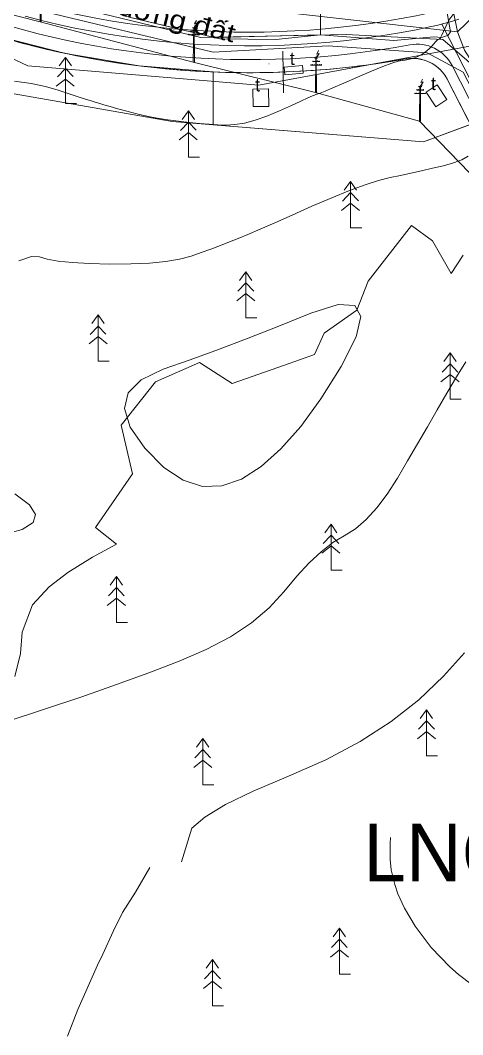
# Model space of a CAD drawing. Header units: metres. Extents: x 533049 to 537618, y 1849954 to 1852676.
# Drawn here: x 535184.8 to 535353.8, y 1850638.8 to 1851026.8 of the extents above; entities that cross this region are included whole.
import ezdxf

# ---------------------------------------------------------------- set-up
doc = ezdxf.new("R2010")
doc.units = ezdxf.units.M
doc.header["$LTSCALE"] = 2
for name, color, linetype, lineweight in [('13', 7, 'Continuous', 13), ('20', 7, 'Continuous', 13), ('48', 7, 'Continuous', 13), ('50', 7, 'Continuous', 13), ('52', 7, 'Continuous', 13), ('54', 7, 'Continuous', 13), ('55', 7, 'Continuous', 13), ('57', 7, 'Continuous', 13), ('60', 7, 'Continuous', 13)]:
    doc.layers.add(name, color=color, linetype=linetype, lineweight=lineweight)

msp = doc.modelspace()

# ---------------------------------------------------------------- linework, layer by layer
at = {"layer": '13'}
for points in [[(535186.61, 1851028.34), (535192.93, 1851026.7), (535199.28, 1851025.19), (535205.66, 1851023.81), (535212.06, 1851022.55)], [(535212.06, 1851022.55), (535218.49, 1851021.42), (535224.94, 1851020.41), (535231.41, 1851019.54), (535237.9, 1851018.79), (535244.4, 1851018.17), (535250.91, 1851017.68), (535257.43, 1851017.32), (535263.95, 1851017.08), (535270.48, 1851016.98), (535277.01, 1851017.01), (535283.53, 1851017.16), (535290.06, 1851017.45), (535296.57, 1851017.86), (535303.08, 1851018.4), (535309.57, 1851019.07), (535316.05, 1851019.87), (535322.51, 1851020.8), (535328.95, 1851021.85), (535335.38, 1851023.03), (535341.77, 1851024.34), (535343.92, 1851024.83), (535346.05, 1851025.36), (535348.17, 1851025.94), (535350.28, 1851026.56), (535352.37, 1851027.23)], [(535345.89, 1851025.25), (535390.65, 1850937.61), (535574.15, 1850772.11), (535618.06, 1850715.59)]]:
    msp.add_lwpolyline(points, dxfattribs=at)
at = {"layer": '20'}
for p, q in [((535253.77, 1851020.12), (535309.31, 1851021.38)), ((535285.63, 1851008.85), (535292.65, 1851009.5)), ((535285.63, 1851008.85), (535292.65, 1851009.5)), ((535285.91, 1851005.87), (535285.63, 1851008.85)), ((535344.05, 1851002.02), (535339.88, 1850999.25)), ((535344.05, 1851002.02), (535347.76, 1850996.41)), ((535347.76, 1850996.41), (535344.05, 1851002.02)), ((535273.63, 1851000.48), (535279.62, 1851000.56)), ((535273.72, 1850993.76), (535273.63, 1851000.48)), ((535273.72, 1850993.76), (535273.63, 1851000.48)), ((535279.72, 1850993.85), (535279.62, 1851000.56)), ((535343.6, 1850993.65), (535339.88, 1850999.25)), ((535347.76, 1850996.41), (535343.6, 1850993.65)), ((535273.72, 1850993.76), (535279.72, 1850993.85))]:
    msp.add_line(p, q, dxfattribs=at)
msp.add_lwpolyline([(535285.91, 1851005.87), (535292.92, 1851006.51), (535292.65, 1851009.5)], dxfattribs=at)
at = {"layer": '48'}
msp.add_lwpolyline([(535356.78, 1850986.89), (535338.85, 1850980.25), (535258.5, 1850986.73), (535258.5, 1851007.01), (535230.16, 1851009.36), (535202.11, 1851014.08), (535174.55, 1851021.12)], dxfattribs=at)
at = {"layer": '50'}
msp.add_lwpolyline([(536135.62, 1851789.73), (535515.36, 1851926.72), (535258.49, 1851965.9), (535022.43, 1852017.88), (534680.94, 1852158.74), (534430.49, 1852265.01), (534355.97, 1852086.41), (534346.15, 1851984.65), (534462.32, 1851750.84), (534498.61, 1851623.52), (534531.69, 1851526.54), (534597.01, 1851432.26), (534785.89, 1851296.54), (534919.76, 1851224.01), (534977.19, 1851164.91), (535024.77, 1851103.67), (535103, 1851049.68), (535187.68, 1851009.38), (535275.89, 1851002.01), (535384.77, 1851022.15), (535615.7, 1851282.83), (535719.73, 1851373.89), (535864.09, 1851423.05), (536000.84, 1851463.59)], dxfattribs=at)
at = {"layer": '52'}
msp.add_lwpolyline([(535258.5, 1851007.01), (535258.5, 1850986.73), (535338.85, 1850980.25), (535356.78, 1850986.89), (535348.02, 1851004.04), (535347.7, 1851004.62), (535347.37, 1851005.18), (535347, 1851005.74), (535346.62, 1851006.27), (535346.21, 1851006.79), (535345.78, 1851007.28), (535345.32, 1851007.76), (535344.85, 1851008.22), (535344.36, 1851008.66), (535343.84, 1851009.07), (535343.31, 1851009.47), (535342.77, 1851009.83), (535342.21, 1851010.18), (535341.63, 1851010.5), (535341.04, 1851010.79), (535340.44, 1851011.06), (535339.82, 1851011.3), (535339.2, 1851011.51), (535338.57, 1851011.7), (535337.93, 1851011.86), (535337.28, 1851011.99), (535336.63, 1851012.09), (535335.97, 1851012.16), (535335.31, 1851012.2), (535334.66, 1851012.22), (535334, 1851012.2), (535333.34, 1851012.16), (535332.68, 1851012.08), (535332.03, 1851011.98), (535329.52, 1851011.55), (535327.01, 1851011.13), (535324.5, 1851010.73), (535321.98, 1851010.35), (535319.46, 1851009.99), (535316.93, 1851009.65), (535314.41, 1851009.32), (535311.88, 1851009.02), (535309.35, 1851008.73), (535306.82, 1851008.47), (535304.28, 1851008.22), (535301.75, 1851007.99), (535299.21, 1851007.78), (535296.67, 1851007.59), (535294.13, 1851007.42), (535291.59, 1851007.26), (535289.05, 1851007.13), (535286.5, 1851007.02), (535283.96, 1851006.92), (535281.41, 1851006.84), (535278.87, 1851006.79), (535276.32, 1851006.75), (535273.77, 1851006.73), (535271.23, 1851006.73), (535268.68, 1851006.75), (535266.13, 1851006.78), (535263.59, 1851006.84), (535261.04, 1851006.92)], close=True, dxfattribs=at)
at = {"layer": '54'}
msp.add_line((535279.77, 1851010.06), (535279.82, 1851010.06), dxfattribs=at)
msp.add_lwpolyline([(535349.75, 1851009.44), (535387.62, 1850935.28), (535556.32, 1850783.13)], dxfattribs=at)
for centre, radius, start, end in [((535272.45, 1851346.89), 324.67, 249.3456, 282.3306), ((535272.45, 1851346.89), 335.17, 249.155, 280.5218), ((535336.4, 1851002.61), 15, 27.0539, 100.5218)]:
    msp.add_arc(centre, radius, start, end, dxfattribs=at)
at = {"layer": '55'}
msp.add_lwpolyline([(535348.02, 1851004.04), (535384.4, 1850932.81), (535550.47, 1850783.03)], dxfattribs=at)
for centre, radius, start, end in [((535272.45, 1851346.89), 340.17, 249.0674, 280.0876), ((535334.66, 1850997.21), 15, 27.0539, 100.0876)]:
    msp.add_arc(centre, radius, start, end, dxfattribs=at)
at = {"layer": '57'}
for p, q in [((535119.86, 1851044.73), (535192.35, 1851026.12)), ((535248.99, 1851021.24), (535253.27, 1851021.24)), ((535249.8, 1851022.58), (535252.51, 1851022.58)), ((535250.61, 1851023.82), (535251.7, 1851023.82)), ((535251.3, 1851024.14), (535251.45, 1851024.75)), ((535253.77, 1851020.12), (535309.31, 1851021.38)), ((535258.5, 1851014.59), (535302.43, 1851017.03)), ((535285.09, 1851014.92), (535285.4, 1850999.04)), ((535202.01, 1851012.59), (535202.01, 1850994.92)), ((535250.88, 1851010.77), (535297.55, 1850999.19)), ((535295.66, 1851009.65), (535299.94, 1851009.65)), ((535296.47, 1851010.99), (535299.18, 1851010.99)), ((535297.28, 1851012.23), (535298.37, 1851012.23)), ((535297.97, 1851012.55), (535298.12, 1851013.16)), ((535198.95, 1851005.15), (535202.01, 1851008.35)), ((535204.99, 1851005.22), (535202.01, 1851008.35)), ((535285.63, 1851008.85), (535292.65, 1851009.5)), ((535285.63, 1851008.85), (535292.65, 1851009.5)), ((535285.91, 1851005.87), (535285.63, 1851008.85)), ((535285.91, 1851005.87), (535292.92, 1851006.51)), ((535292.92, 1851006.51), (535292.65, 1851009.5)), ((535198.53, 1851001.53), (535202.01, 1851004.31)), ((535205.42, 1851001.53), (535202.01, 1851004.31)), ((535337.75, 1851001.62), (535337.9, 1851002.23)), ((535344.05, 1851002.02), (535339.88, 1850999.25)), ((535344.05, 1851002.02), (535347.76, 1850996.41)), ((535347.76, 1850996.41), (535344.05, 1851002.02)), ((535273.63, 1851000.48), (535279.62, 1851000.56)), ((535273.72, 1850993.76), (535273.63, 1851000.48)), ((535273.72, 1850993.76), (535273.63, 1851000.48)), ((535279.72, 1850993.85), (535279.62, 1851000.56)), ((535297.55, 1850999.19), (535337.33, 1850988.25)), ((535335.43, 1850998.72), (535339.71, 1850998.72)), ((535336.24, 1851000.05), (535338.96, 1851000.05)), ((535337.06, 1851001.3), (535338.14, 1851001.3)), ((535343.6, 1850993.65), (535339.88, 1850999.25)), ((535202.01, 1850994.92), (535206.22, 1850994.92)), ((535347.76, 1850996.41), (535343.6, 1850993.65)), ((535249.01, 1850992.09), (535249.01, 1850974.42)), ((535273.72, 1850993.76), (535279.72, 1850993.85)), ((535245.95, 1850984.65), (535249.01, 1850987.85)), ((535251.99, 1850984.72), (535249.01, 1850987.85)), ((535245.53, 1850981.03), (535249.01, 1850983.81)), ((535252.42, 1850981.03), (535249.01, 1850983.81)), ((535249.01, 1850974.42), (535253.22, 1850974.42)), ((535311.01, 1850965.09), (535311.01, 1850947.42)), ((535307.95, 1850957.65), (535311.01, 1850960.85)), ((535313.99, 1850957.72), (535311.01, 1850960.85)), ((535307.53, 1850954.03), (535311.01, 1850956.81)), ((535314.42, 1850954.03), (535311.01, 1850956.81)), ((535311.01, 1850947.42), (535315.22, 1850947.42)), ((535271.01, 1850930.59), (535271.01, 1850912.92)), ((535267.95, 1850923.15), (535271.01, 1850926.35)), ((535273.99, 1850923.22), (535271.01, 1850926.35)), ((535267.53, 1850919.53), (535271.01, 1850922.31)), ((535274.42, 1850919.53), (535271.01, 1850922.31)), ((535214.51, 1850914.09), (535214.51, 1850896.42)), ((535271.01, 1850912.92), (535275.22, 1850912.92)), ((535211.45, 1850906.65), (535214.51, 1850909.85)), ((535217.49, 1850906.72), (535214.51, 1850909.85)), ((535211.03, 1850903.03), (535214.51, 1850905.81)), ((535217.92, 1850903.03), (535214.51, 1850905.81)), ((535349.01, 1850899.59), (535349.01, 1850881.92)), ((535214.51, 1850896.42), (535218.72, 1850896.42)), ((535345.95, 1850892.15), (535349.01, 1850895.35)), ((535351.99, 1850892.22), (535349.01, 1850895.35)), ((535345.53, 1850888.53), (535349.01, 1850891.31)), ((535352.42, 1850888.53), (535349.01, 1850891.31)), ((535349.01, 1850881.92), (535353.22, 1850881.92)), ((535303.51, 1850834.09), (535303.51, 1850816.42)), ((535300.45, 1850826.65), (535303.51, 1850829.85)), ((535306.49, 1850826.72), (535303.51, 1850829.85)), ((535300.03, 1850823.03), (535303.51, 1850825.81)), ((535306.92, 1850823.03), (535303.51, 1850825.81)), ((535303.51, 1850816.42), (535307.72, 1850816.42)), ((535221.51, 1850814.09), (535221.51, 1850796.42)), ((535218.45, 1850806.65), (535221.51, 1850809.85)), ((535224.49, 1850806.72), (535221.51, 1850809.85)), ((535218.03, 1850803.03), (535221.51, 1850805.81)), ((535224.92, 1850803.03), (535221.51, 1850805.81)), ((535221.51, 1850796.42), (535225.72, 1850796.42)), ((535340.01, 1850763.09), (535340.01, 1850745.42)), ((535336.95, 1850755.65), (535340.01, 1850758.85)), ((535342.99, 1850755.72), (535340.01, 1850758.85)), ((535336.53, 1850752.03), (535340.01, 1850754.81)), ((535343.42, 1850752.03), (535340.01, 1850754.81)), ((535254.51, 1850752.09), (535254.51, 1850734.42)), ((535251.45, 1850744.65), (535254.51, 1850747.85)), ((535257.49, 1850744.72), (535254.51, 1850747.85)), ((535251.03, 1850741.03), (535254.51, 1850743.81)), ((535257.92, 1850741.03), (535254.51, 1850743.81)), ((535340.01, 1850745.42), (535344.22, 1850745.42)), ((535254.51, 1850734.42), (535258.72, 1850734.42)), ((535326.25, 1850714.19), (535326.06, 1850712)), ((535306.74, 1850679.59), (535306.74, 1850661.92)), ((535303.68, 1850672.15), (535306.74, 1850675.35)), ((535309.72, 1850672.21), (535306.74, 1850675.35)), ((535303.26, 1850668.52), (535306.74, 1850671.3)), ((535310.15, 1850668.53), (535306.74, 1850671.3)), ((535258.24, 1850667.59), (535258.24, 1850649.92)), ((535255.18, 1850660.15), (535258.24, 1850663.35)), ((535261.22, 1850660.21), (535258.24, 1850663.35)), ((535306.74, 1850661.92), (535310.95, 1850661.92)), ((535254.76, 1850656.52), (535258.24, 1850659.3)), ((535261.65, 1850656.53), (535258.24, 1850659.3)), ((535258.24, 1850649.92), (535262.45, 1850649.92))]:
    msp.add_line(p, q, dxfattribs=at)
for points in [[(534435.02, 1852302.37), (534325.71, 1852049.19), (534353.83, 1851932.14), (534451.75, 1851760.49), (534494.45, 1851609.32), (534521.83, 1851454.44), (534874.05, 1851297.73), (534980, 1851227.29), (535025.24, 1851130.42), (535137.95, 1851046.53), (535351.89, 1851022.3), (535580.63, 1851242.44), (535635.17, 1851288.02), (535713.4, 1851370.26), (536002.39, 1851411.84), (536158.13, 1851571.22), (536125.74, 1851798.92), (536134.24, 1851845.92), (534499.3, 1852312.5)], [(535299.54, 1851021.15), (535299.54, 1851042.92), (535329.47, 1851042.92), (535345.11, 1851045.63), (535349.15, 1851022.38), (535348.23, 1851021.08), (535345.8, 1851020.13), (535342.75, 1851020.4), (535327.52, 1851019.08)], [(535249.06, 1851021.24), (535249.06, 1851021.44), (535249.15, 1851021.44), (535249.15, 1851021.24)], [(535249.65, 1851021.24), (535249.65, 1851021.44), (535249.74, 1851021.44), (535249.74, 1851021.24)], [(535249.88, 1851022.57), (535249.88, 1851022.77), (535249.97, 1851022.77), (535249.97, 1851022.57)], [(535250.47, 1851022.57), (535250.47, 1851022.77), (535250.56, 1851022.77), (535250.56, 1851022.57)], [(535250.47, 1851021.24), (535250.47, 1851021.44), (535250.56, 1851021.44), (535250.56, 1851021.24)], [(535250.68, 1851023.83), (535250.68, 1851024.03), (535250.77, 1851024.03), (535250.77, 1851023.83)], [(535251.51, 1851023.83), (535251.51, 1851024.03), (535251.6, 1851024.03), (535251.6, 1851023.83)], [(535251.73, 1851022.58), (535251.73, 1851022.78), (535251.81, 1851022.78), (535251.81, 1851022.58)], [(535251.73, 1851021.25), (535251.73, 1851021.45), (535251.81, 1851021.45), (535251.81, 1851021.25)], [(535252.32, 1851022.57), (535252.32, 1851022.77), (535252.4, 1851022.77), (535252.4, 1851022.57)], [(535252.48, 1851021.25), (535252.48, 1851021.45), (535252.57, 1851021.45), (535252.57, 1851021.25)], [(535253.07, 1851021.24), (535253.07, 1851021.44), (535253.16, 1851021.44), (535253.16, 1851021.24)], [(535295.73, 1851009.65), (535295.73, 1851009.85), (535295.82, 1851009.85), (535295.82, 1851009.65)], [(535296.32, 1851009.65), (535296.32, 1851009.85), (535296.41, 1851009.85), (535296.41, 1851009.65)], [(535296.55, 1851010.99), (535296.55, 1851011.19), (535296.64, 1851011.19), (535296.64, 1851010.99)], [(535297.14, 1851010.99), (535297.14, 1851011.19), (535297.23, 1851011.19), (535297.23, 1851010.99)], [(535297.14, 1851009.65), (535297.14, 1851009.85), (535297.23, 1851009.85), (535297.23, 1851009.65)], [(535297.35, 1851012.24), (535297.35, 1851012.44), (535297.44, 1851012.44), (535297.44, 1851012.24)], [(535298.18, 1851012.24), (535298.18, 1851012.44), (535298.27, 1851012.44), (535298.27, 1851012.24)], [(535298.39, 1851011), (535298.39, 1851011.2), (535298.48, 1851011.2), (535298.48, 1851011)], [(535298.39, 1851009.66), (535298.39, 1851009.86), (535298.48, 1851009.86), (535298.48, 1851009.66)], [(535298.99, 1851010.99), (535298.99, 1851011.19), (535299.07, 1851011.19), (535299.07, 1851010.99)], [(535299.15, 1851009.66), (535299.15, 1851009.86), (535299.24, 1851009.86), (535299.24, 1851009.66)], [(535299.74, 1851009.65), (535299.74, 1851009.85), (535299.83, 1851009.85), (535299.83, 1851009.65)], [(535335.51, 1850998.72), (535335.51, 1850998.92), (535335.6, 1850998.92), (535335.6, 1850998.72)], [(535336.1, 1850998.72), (535336.1, 1850998.92), (535336.19, 1850998.92), (535336.19, 1850998.72)], [(535336.32, 1851000.05), (535336.32, 1851000.25), (535336.41, 1851000.25), (535336.41, 1851000.05)], [(535336.91, 1851000.05), (535336.91, 1851000.25), (535337, 1851000.25), (535337, 1851000.05)], [(535336.91, 1850998.72), (535336.91, 1850998.92), (535337, 1850998.92), (535337, 1850998.72)], [(535337.12, 1851001.31), (535337.12, 1851001.51), (535337.21, 1851001.51), (535337.21, 1851001.31)], [(535337.96, 1851001.31), (535337.96, 1851001.51), (535338.05, 1851001.51), (535338.05, 1851001.31)], [(535338.17, 1851000.06), (535338.17, 1851000.26), (535338.26, 1851000.26), (535338.26, 1851000.06)], [(535338.17, 1850998.73), (535338.17, 1850998.93), (535338.26, 1850998.93), (535338.26, 1850998.73)], [(535338.76, 1851000.05), (535338.76, 1851000.25), (535338.85, 1851000.25), (535338.85, 1851000.05)], [(535338.92, 1850998.73), (535338.92, 1850998.93), (535339.01, 1850998.93), (535339.01, 1850998.73)], [(535339.51, 1850998.72), (535339.51, 1850998.92), (535339.6, 1850998.92), (535339.6, 1850998.72)], [(535306.19, 1850918.04), (535312.55, 1850917.63), (535314.87, 1850913.54), (535313.14, 1850905.77), (535307.38, 1850894.31), (535299.62, 1850881.95), (535291.94, 1850871.48), (535284.31, 1850862.88), (535276.76, 1850856.16), (535269.27, 1850851.32), (535261.83, 1850848.67), (535254.41, 1850848.53), (535247.02, 1850850.88), (535239.65, 1850855.74), (535232.31, 1850863.11), (535226.73, 1850871.21), (535224.65, 1850878.28), (535226.05, 1850884.32), (535230.96, 1850889.33), (535239.36, 1850893.31), (535249.73, 1850896.94), (535260.56, 1850900.9), (535271.84, 1850905.19), (535283.58, 1850909.81), (535295.78, 1850914.76)]]:
    msp.add_lwpolyline(points, close=True, dxfattribs=at)
for points in [[(535345.12, 1851045.57), (535349.15, 1851022.38), (535348.23, 1851021.08), (535345.8, 1851020.13), (535342.75, 1851020.4), (535327.52, 1851019.08), (535299.54, 1851021.15), (535258.8, 1851020.24), (535226.93, 1851027.81)], [(535223.83, 1851028.55), (535261.07, 1851019.7), (535282.4, 1851019.44), (535299.54, 1851021.15), (535327.52, 1851019.08), (535342.75, 1851020.4), (535345.8, 1851020.13), (535348.23, 1851021.08), (535349.15, 1851022.38), (535345.36, 1851044.21)], [(535354.48, 1851015.4), (535351.89, 1851022.3), (535347.39, 1851044.36)], [(535347.39, 1851044.36), (535351.89, 1851022.3), (535354.48, 1851015.4), (535363.21, 1851001.89), (535363.86, 1851000.42), (535378.41, 1850967.52), (535379.47, 1850962.48), (535380.1, 1850960.36), (535381.49, 1850958.12), (535388.93, 1850944.43), (535391.59, 1850943.29), (535394.51, 1850942.04), (535415.53, 1850958.54), (535428.24, 1850963.02), (535427.88, 1850966.81), (535422.13, 1850979.39), (535416.82, 1850984.04), (535406.35, 1850990.96), (535401.86, 1850999.46), (535400.96, 1851004.49), (535403.3, 1851010), (535410, 1851017.37), (535417.95, 1851024.76), (535423.17, 1851031.05)], [(535192.35, 1851026.12), (535192.5, 1851039.28), (535192.67, 1851039.28), (535192.78, 1851026.12)], [(535197.42, 1851029.21), (535258.5, 1851014.59), (535302.43, 1851017.03), (535340.2, 1851014.33), (535353.98, 1851006.96), (535363.16, 1850989.25), (535368.27, 1850979.41), (535374.75, 1850960.74), (535375.52, 1850959.41), (535381.64, 1850947.62), (535388.53, 1850934.5), (535432.73, 1850897.14), (535454.71, 1850878.46), (535465.02, 1850869.7), (535487.72, 1850850.77), (535506.65, 1850834.99), (535532.46, 1850814.65), (535558.27, 1850794.3), (535570.44, 1850780.83), (535549.71, 1850756.9)], [(535302.43, 1851017.03), (535258.5, 1851014.59), (535197.42, 1851029.21)], [(535350.8, 1851029.81), (535348.57, 1851026.75), (535347.39, 1851024.33), (535346.47, 1851022.45), (535345.82, 1851021.09), (535345.44, 1851020.25), (535345.32, 1851019.95), (535345.3, 1851019.9), (535345.23, 1851019.84), (535345.1, 1851019.77), (535344.92, 1851019.69), (535344.68, 1851019.6), (535344.35, 1851019.41), (535343.92, 1851019.04), (535343.38, 1851018.5), (535342.74, 1851017.78), (535341.98, 1851016.87), (535341.12, 1851015.93), (535340.16, 1851015.06), (535339.09, 1851014.28), (535337.92, 1851013.58), (535336.65, 1851012.97), (535335.35, 1851012.45), (535334.12, 1851012.03), (535332.93, 1851011.72), (535331.81, 1851011.51), (535330.74, 1851011.41), (535329.22, 1851011.11), (535326.75, 1851010.32), (535323.33, 1851009.04), (535318.96, 1851007.27), (535313.63, 1851005.01), (535308.39, 1851002.75), (535304.25, 1851000.98), (535301.23, 1850999.71), (535299.32, 1850998.92), (535298.52, 1850998.63), (535298.27, 1850998.57), (535298.02, 1850998.49), (535297.75, 1850998.4), (535297.48, 1850998.3), (535297.19, 1850998.18), (535296.42, 1850997.83), (535294.7, 1850997.06), (535292.02, 1850995.86), (535288.39, 1850994.22), (535283.8, 1850992.16), (535278.93, 1850990.12), (535274.46, 1850988.55), (535270.4, 1850987.46), (535266.74, 1850986.85), (535263.49, 1850986.71), (535260.31, 1850986.84), (535256.91, 1850987.06), (535253.27, 1850987.35), (535249.39, 1850987.72), (535245.28, 1850988.17), (535241.11, 1850988.72), (535237.05, 1850989.37), (535233.1, 1850990.13), (535229.26, 1850991), (535225.53, 1850991.98), (535222.1, 1850992.95), (535219.18, 1850993.78), (535216.74, 1850994.48), (535214.81, 1850995.03), (535213.37, 1850995.45), (535211.86, 1850995.92), (535209.69, 1850996.62), (535206.87, 1850997.54), (535203.41, 1850998.69), (535199.29, 1851000.08)], [(535204.73, 1851032.08), (535253.77, 1851020.12), (535309.31, 1851021.38)], [(535192.35, 1851026.12), (535250.88, 1851010.77), (535297.55, 1850999.19)], [(535252.07, 1851026.74), (535251.39, 1851025.44), (535252.28, 1851025.71), (535251.3, 1851024.1), (535251.86, 1851024.54)], [(535250.88, 1851010.77), (535251.04, 1851023.93), (535251.21, 1851023.93), (535251.32, 1851010.77)], [(535309.31, 1851021.38), (535346.24, 1851019.4), (535359.98, 1851007.61), (535373.57, 1850984.02), (535380.15, 1850961.45), (535397.17, 1850933.25)], [(535346.24, 1851019.4), (535359.98, 1851007.61), (535373.57, 1850984.02), (535380.15, 1850961.45), (535397.17, 1850933.25)], [(535298.74, 1851015.15), (535298.06, 1851013.86), (535298.95, 1851014.12), (535297.97, 1851012.51), (535298.53, 1851012.95)], [(535388.53, 1850934.5), (535374.75, 1850960.74), (535368.27, 1850979.41), (535353.98, 1851006.96), (535340.2, 1851014.33), (535302.43, 1851017.03)], [(535340.2, 1851014.33), (535353.98, 1851006.96), (535368.27, 1850979.41), (535374.75, 1850960.74), (535388.53, 1850934.5)], [(535199.59, 1851009.3), (535202.01, 1851012.59), (535204.28, 1851009.3)], [(535199.59, 1851009.3), (535202.01, 1851012.59), (535204.28, 1851009.3)], [(535206.22, 1850994.92), (535202.01, 1850994.92), (535202.01, 1851012.59)], [(535297.55, 1850999.18), (535297.71, 1851012.34), (535297.88, 1851012.34), (535297.99, 1850999.18)], [(535198.95, 1851005.15), (535202.01, 1851008.35), (535204.99, 1851005.22)], [(535199.29, 1851000.08), (535194.47, 1851001.45), (535188.9, 1851002.58), (535182.57, 1851003.47)], [(535198.53, 1851001.53), (535202.01, 1851004.31), (535205.42, 1851001.53)], [(535338.52, 1851004.22), (535337.84, 1851002.92), (535338.73, 1851003.18), (535337.75, 1851001.58), (535338.3, 1851002.02)], [(535363.55, 1850989.4), (535338.85, 1850980.25), (535242.83, 1850988), (535172.12, 1851000.4)], [(535337.33, 1850988.25), (535337.48, 1851001.41), (535337.66, 1851001.41), (535337.76, 1850988.25)], [(535246.59, 1850988.8), (535249.01, 1850992.09), (535251.28, 1850988.8)], [(535246.59, 1850988.8), (535249.01, 1850992.09), (535251.28, 1850988.8)], [(535253.22, 1850974.42), (535249.01, 1850974.42), (535249.01, 1850992.09)], [(535245.95, 1850984.65), (535249.01, 1850987.85), (535251.99, 1850984.72)], [(535337.33, 1850988.25), (535417.74, 1850905.02), (535457.18, 1850884.26), (535495.39, 1850851.99)], [(535245.53, 1850981.03), (535249.01, 1850983.81), (535252.42, 1850981.03)], [(535355.94, 1850974.75), (535353.52, 1850973.43), (535350.37, 1850972.23), (535346.49, 1850971.16), (535342.28, 1850970.16), (535338.13, 1850969.2), (535334.04, 1850968.28), (535330.01, 1850967.41), (535326.05, 1850966.58), (535321.71, 1850965.5), (535316.56, 1850963.86), (535310.59, 1850961.67), (535303.8, 1850958.92), (535296.2, 1850955.62), (535288.66, 1850952.27), (535282.07, 1850949.37), (535276.44, 1850946.91), (535271.76, 1850944.9), (535268.02, 1850943.33), (535264.7, 1850941.99), (535261.24, 1850940.65), (535257.64, 1850939.3), (535253.9, 1850937.96), (535250.03, 1850936.61), (535245.64, 1850935.41), (535240.34, 1850934.51), (535234.14, 1850933.89), (535227.04, 1850933.57), (535219.04, 1850933.54), (535211.19, 1850933.75), (535204.59, 1850934.13), (535199.22, 1850934.68), (535195.08, 1850935.4), (535192.17, 1850936.3), (535189.04, 1850936.41), (535184.2, 1850934.75)], [(535308.59, 1850961.8), (535311.01, 1850965.09), (535313.28, 1850961.8)], [(535308.59, 1850961.8), (535311.01, 1850965.09), (535313.28, 1850961.8)], [(535315.22, 1850947.42), (535311.01, 1850947.42), (535311.01, 1850965.09)], [(535307.95, 1850957.65), (535311.01, 1850960.85), (535313.99, 1850957.72)], [(535307.53, 1850954.03), (535311.01, 1850956.81), (535314.42, 1850954.03)], [(535182.74, 1850775.76), (535184.83, 1850784.55), (535185.5, 1850792.83), (535189.47, 1850803.2), (535195.77, 1850810.06), (535202.89, 1850815.65), (535212.4, 1850821.39), (535221.5, 1850826.41), (535213.48, 1850832.77), (535227.66, 1850853.37), (535223.27, 1850871.95), (535236.43, 1850888.51), (535253.3, 1850895.94), (535265.79, 1850887.83), (535285.7, 1850894.92), (535297.17, 1850898.98), (535300.88, 1850907.09), (535313.37, 1850915.87), (535317.75, 1850927.02), (535334.29, 1850948.3), (535342.32, 1850942.37), (535349.36, 1850929.91), (535354.04, 1850936.96)], [(535268.59, 1850927.3), (535271.01, 1850930.59), (535273.28, 1850927.3)], [(535268.59, 1850927.3), (535271.01, 1850930.59), (535273.28, 1850927.3)], [(535275.22, 1850912.92), (535271.01, 1850912.92), (535271.01, 1850930.59)], [(535267.95, 1850923.15), (535271.01, 1850926.35), (535273.99, 1850923.22)], [(535267.53, 1850919.53), (535271.01, 1850922.31), (535274.42, 1850919.53)], [(535212.09, 1850910.8), (535214.51, 1850914.09), (535216.78, 1850910.8)], [(535212.09, 1850910.8), (535214.51, 1850914.09), (535216.78, 1850910.8)], [(535218.72, 1850896.42), (535214.51, 1850896.42), (535214.51, 1850914.09)], [(535211.45, 1850906.65), (535214.51, 1850909.85), (535217.49, 1850906.72)], [(535211.03, 1850903.03), (535214.51, 1850905.81), (535217.92, 1850903.03)], [(535346.59, 1850896.3), (535349.01, 1850899.59), (535351.28, 1850896.3)], [(535346.59, 1850896.3), (535349.01, 1850899.59), (535351.28, 1850896.3)], [(535353.22, 1850881.92), (535349.01, 1850881.92), (535349.01, 1850899.59)], [(535179.01, 1850758.29), (535194.07, 1850763.26), (535208.24, 1850768.08), (535221.52, 1850772.75), (535233.92, 1850777.26), (535245.42, 1850781.62), (535255.86, 1850786.1), (535265.1, 1850791), (535273.11, 1850796.32), (535279.91, 1850802.05), (535285.49, 1850808.2), (535290.39, 1850814.14), (535295.15, 1850819.26), (535299.77, 1850823.55), (535304.25, 1850827.02), (535308.59, 1850829.67), (535312.82, 1850832.34), (535316.96, 1850835.87), (535321.02, 1850840.27), (535325, 1850845.54), (535328.89, 1850851.68), (535332.72, 1850858.24), (535336.53, 1850864.77), (535340.31, 1850871.27), (535344.07, 1850877.75), (535347.79, 1850884.19), (535351.45, 1850890.39), (535355.01, 1850896.15)], [(535345.95, 1850892.15), (535349.01, 1850895.35), (535351.99, 1850892.22)], [(535345.53, 1850888.53), (535349.01, 1850891.31), (535352.42, 1850888.53)], [(535182.73, 1850845.69), (535188.31, 1850841.48), (535190.64, 1850837.8), (535189.7, 1850834.65), (535185.51, 1850832.04), (535178.06, 1850829.96)], [(535301.09, 1850830.8), (535303.51, 1850834.09), (535305.78, 1850830.8)], [(535301.09, 1850830.8), (535303.51, 1850834.09), (535305.78, 1850830.8)], [(535307.72, 1850816.42), (535303.51, 1850816.42), (535303.51, 1850834.09)], [(535300.45, 1850826.65), (535303.51, 1850829.85), (535306.49, 1850826.72)], [(535300.03, 1850823.03), (535303.51, 1850825.81), (535306.92, 1850823.03)], [(535219.09, 1850810.8), (535221.51, 1850814.09), (535223.78, 1850810.8)], [(535219.09, 1850810.8), (535221.51, 1850814.09), (535223.78, 1850810.8)], [(535225.72, 1850796.42), (535221.51, 1850796.42), (535221.51, 1850814.09)], [(535218.45, 1850806.65), (535221.51, 1850809.85), (535224.49, 1850806.72)], [(535218.03, 1850803.03), (535221.51, 1850805.81), (535224.92, 1850803.03)], [(535246.42, 1850704.92), (535250.34, 1850717.76), (535255.31, 1850722.06), (535263.13, 1850726.81), (535273.78, 1850732.02), (535287.27, 1850737.69), (535301.57, 1850743.94), (535314.64, 1850750.9), (535326.48, 1850758.56), (535337.1, 1850766.92), (535346.5, 1850775.98), (535354.46, 1850784.87)], [(535337.59, 1850759.8), (535340.01, 1850763.09), (535342.28, 1850759.8)], [(535337.59, 1850759.8), (535340.01, 1850763.09), (535342.28, 1850759.8)], [(535344.22, 1850745.42), (535340.01, 1850745.42), (535340.01, 1850763.09)], [(535336.95, 1850755.65), (535340.01, 1850758.85), (535342.99, 1850755.72)], [(535336.53, 1850752.03), (535340.01, 1850754.81), (535343.42, 1850752.03)], [(535252.09, 1850748.8), (535254.51, 1850752.09), (535256.78, 1850748.8)], [(535252.09, 1850748.8), (535254.51, 1850752.09), (535256.78, 1850748.8)], [(535258.72, 1850734.42), (535254.51, 1850734.42), (535254.51, 1850752.09)], [(535251.45, 1850744.65), (535254.51, 1850747.85), (535257.49, 1850744.72)], [(535251.03, 1850741.03), (535254.51, 1850743.81), (535257.92, 1850741.03)], [(535326.06, 1850712), (535326.15, 1850705.86), (535326.47, 1850701.92), (535327.83, 1850696.28), (535329.08, 1850692.68), (535331.63, 1850687.18), (535335.66, 1850680.28), (535341.76, 1850672.16), (535348.86, 1850664.76), (535352.2, 1850661.87), (535357.48, 1850657.89)], [(535234.3, 1850702.78), (535228.76, 1850693.37), (535223.85, 1850685.58), (535220.2, 1850678.29), (535216.35, 1850669.66), (535214.29, 1850665.45), (535206.8, 1850648.44), (535202.76, 1850638.22)], [(535304.32, 1850676.3), (535306.74, 1850679.59), (535309.01, 1850676.3)], [(535304.32, 1850676.3), (535306.74, 1850679.59), (535309.01, 1850676.3)], [(535310.95, 1850661.92), (535306.74, 1850661.92), (535306.74, 1850679.59)], [(535303.68, 1850672.15), (535306.74, 1850675.35), (535309.72, 1850672.21)], [(535303.26, 1850668.52), (535306.74, 1850671.3), (535310.15, 1850668.53)], [(535255.82, 1850664.3), (535258.24, 1850667.59), (535260.51, 1850664.3)], [(535255.82, 1850664.3), (535258.24, 1850667.59), (535260.51, 1850664.3)], [(535262.45, 1850649.92), (535258.24, 1850649.92), (535258.24, 1850667.59)], [(535255.18, 1850660.15), (535258.24, 1850663.35), (535261.22, 1850660.21)], [(535254.76, 1850656.52), (535258.24, 1850659.3), (535261.65, 1850656.53)]]:
    msp.add_lwpolyline(points, dxfattribs=at)
at = {"layer": '60'}
for points in [[(535255.56, 1851007.14), (535252.62, 1851007.3), (535249.68, 1851007.49), (535246.75, 1851007.7), (535243.81, 1851007.93), (535240.88, 1851008.19), (535237.95, 1851008.48), (535235.03, 1851008.79), (535232.1, 1851009.13), (535229.18, 1851009.49), (535226.27, 1851009.87), (535223.35, 1851010.29), (535220.44, 1851010.72), (535217.54, 1851011.19), (535214.63, 1851011.67), (535211.74, 1851012.19), (535208.84, 1851012.73), (535205.95, 1851013.29), (535203.07, 1851013.88), (535200.19, 1851014.49), (535197.32, 1851015.13), (535194.45, 1851015.79), (535191.59, 1851016.48), (535188.73, 1851017.19), (535185.88, 1851017.92), (535183.04, 1851018.69)], [(535356.78, 1850986.89), (535338.85, 1850980.25), (535258.5, 1850986.73), (535258.5, 1851007.01), (535255.56, 1851007.14)]]:
    msp.add_lwpolyline(points, dxfattribs=at)
msp.add_lwpolyline([(535258.5, 1850986.73), (535338.85, 1850980.25), (535356.78, 1850986.89), (535348.02, 1851004.04), (535347.7, 1851004.62), (535347.37, 1851005.18), (535347, 1851005.74), (535346.62, 1851006.27), (535346.21, 1851006.79), (535345.78, 1851007.28), (535345.32, 1851007.76), (535344.85, 1851008.22), (535344.36, 1851008.66), (535343.84, 1851009.07), (535343.31, 1851009.47), (535342.77, 1851009.83), (535342.21, 1851010.18), (535341.63, 1851010.5), (535341.04, 1851010.79), (535340.44, 1851011.06), (535339.82, 1851011.3), (535339.2, 1851011.51), (535338.57, 1851011.7), (535337.93, 1851011.86), (535337.28, 1851011.99), (535336.63, 1851012.09), (535335.97, 1851012.16), (535335.31, 1851012.2), (535334.66, 1851012.22), (535334, 1851012.2), (535333.34, 1851012.16), (535332.68, 1851012.08), (535332.03, 1851011.98), (535329.52, 1851011.55), (535327.01, 1851011.13), (535324.5, 1851010.73), (535321.98, 1851010.35), (535319.46, 1851009.99), (535316.93, 1851009.65), (535314.41, 1851009.32), (535311.88, 1851009.02), (535309.35, 1851008.73), (535306.82, 1851008.47), (535304.28, 1851008.22), (535301.75, 1851007.99), (535299.21, 1851007.78), (535296.67, 1851007.59), (535294.13, 1851007.42), (535291.59, 1851007.26), (535289.05, 1851007.13), (535286.5, 1851007.02), (535283.96, 1851006.92), (535281.41, 1851006.84), (535278.87, 1851006.79), (535276.32, 1851006.75), (535273.77, 1851006.73), (535271.23, 1851006.73), (535268.68, 1851006.75), (535266.13, 1851006.78), (535263.59, 1851006.84), (535261.04, 1851006.92), (535258.5, 1851007.01)], close=True, dxfattribs=at)

# ---------------------------------------------------------------- texts
at = {"layer": '20'}
for p in [(535287.77, 1851009.7), (535274.53, 1850999.57), (535341.73, 1851000.09)]:
    msp.add_text('t', height=5, dxfattribs=at).set_placement(p)
at = {"layer": '57', "width": 1.25}
msp.add_text('Đuờng đất', height=6.882, rotation=346.135, dxfattribs=at).set_placement((535213.36, 1851031.25))
at = {"layer": '57'}
for s, height, p in [('t', 5, (535287.77, 1851009.7)), ('t', 5, (535274.53, 1850999.57)), ('t', 5, (535341.73, 1851000.09)), ('LNC', 22, (535315.81, 1850697.51))]:
    msp.add_text(s, height=height, dxfattribs=at).set_placement(p)

doc.saveas('drawing.dxf')
